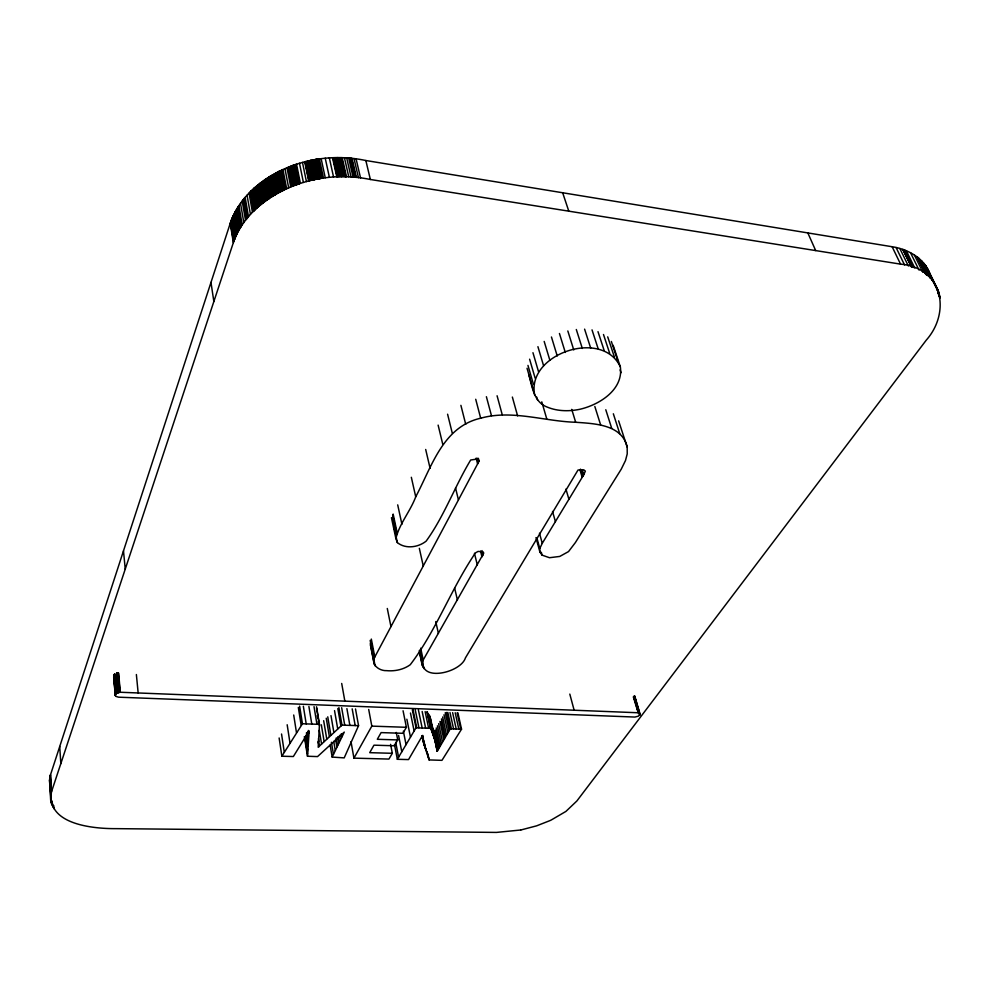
<?xml version="1.0" encoding="UTF-8"?>
<svg xmlns="http://www.w3.org/2000/svg" width="990" height="990" viewBox="0 0 990 990"><rect width="100%" height="100%" fill="white"/><g stroke="black" fill="none" stroke-linecap="round" stroke-linejoin="round"><path stroke-width="1.49" d="M316.528 706.761L319.461 724.346L318.198 747.24L341.971 725.113L358.553 725.67L355.509 708.964M534.749 395.344C525.826 353.838 602.514 328.098 620.359 366.931C623.576 389.936 598.876 405.096 579.311 409.402C568.631 411.506 557.271 411.296 547.124 407.051C533.82 402.126 532.249 386.805 528.87 375.012M358.553 725.67L344.198 757.882L332.17 757.078L344.272 732.093L317.53 756.595L307.494 756.249L309.165 730.942L293.349 756.533L281.865 756.224L279.131 737.971M520.777 829.991L496.436 832.417L115.855 828.642C93.58 828.754 45.973 824.682 51.517 791.74L233.343 242.674C238.144 228.282 247.673 215.771 259.182 206.031L255.729 186.813C244.307 196.577 234.902 209.088 230.2 223.455L50.527 774.725L49.525 780.046L49.871 784.649M640.109 714.248L637.993 712.751L120.322 692.258L116.82 693.037L115.174 695.029L116.04 696.428L118.552 697.183L634.924 717.057L638.327 716.166L640.109 714.248L634.763 696.119M618.626 420.849L627.19 447.109L627.227 453.915L625.494 460.523L621.25 469.173L575.376 542.582L568.52 551.591L559.771 556.429L549.5 557.716L542.087 555.143L539.909 552.049L539.773 548.51L542.26 543.337L583.754 474.73L585.35 471.141L583.716 469.792L578.024 470.003L465.424 657.904C460.734 672.878 418.844 682.555 423.2 659.996L483.751 553.113L483.108 551.875L478.083 551.418L475.064 553.101L473.269 556.17C450.363 590.894 435.476 631.719 410.256 664.723C403.475 669.636 394.8 671.43 386.533 670.651C379.331 670.985 370.532 664.711 374.802 656.976L479.073 461.154L478.331 458.271M479.073 461.154L478.405 459.855L475.806 459.261L470.671 460.004C454.794 486.3 444.151 516.347 426.133 541.146C418.238 547.458 405.516 549.289 397.337 542.582L395.876 538.523C399.453 523.611 410.429 511.149 415.726 496.807C431.702 466.81 442.852 426.777 480.682 418.213C511.867 409.439 544.154 421.344 575.673 422.26C594.198 423.633 622.128 424.351 627.19 447.109M427.334 711.897L430.786 728.355L435.6 742.351L437.283 751.237L450.289 728.801L446.713 712.416M390.592 744.369L392.325 753.303L388.946 759.07L353.937 758.142L371.819 726.128L368.701 709.459M396.272 732.439L397.745 739.926L394.329 745.779L373.973 745.173L369.703 752.672L392.325 753.303M403.066 710.758L406.395 727.304L402.881 733.305L381.113 732.6L377.301 739.295L397.745 739.926M457.9 712.837L461.538 729.185L441.961 760.345L429.115 759.924L422.012 736.399L408.548 759.59L397.337 759.293L416.035 727.786L412.347 709.78M240.805 226.958L237.749 207.43M281.865 756.224L302.445 723.764L319.461 724.346M256.051 186.541L259.182 206.031M930.625 276.272C926.071 259.182 908.672 249.257 892.139 246.733L365.842 160.516C327.95 152.398 286.098 161.333 256.224 186.405L259.516 205.759M259.677 205.623C289.946 180.489 332.096 171.505 370.359 179.487L900.554 264.132C943.198 267.944 950.808 312.444 926.281 340.127L576.873 800.984L565.896 811.429L550.923 820.19M550.329 820.462L536.605 825.846L521.111 829.917M117.216 692.851L115.719 675.069M117.662 692.691L116.313 674.858M118.577 692.431L116.993 673.188L118.454 692.468M416.035 727.786L430.786 728.355M371.819 726.128L406.395 727.304M450.289 728.801L461.538 729.185M638.649 712.837L633.922 696.923M927.667 268.946L938.149 290.392M925.786 265.852L938.644 291.803M925.539 265.53L939.04 293.102M931.281 277.596L939.139 293.461M923.818 263.278L932.357 280.529M936.812 289.278L939.423 294.575M937.716 291.716L939.683 295.688M937.926 292.743L939.881 296.715M937.938 292.842L940.005 297.446M938.78 295.354L940.092 298.002M921.492 260.704L930.031 277.98M918.881 258.303L927.42 275.591M918.176 257.709L926.702 275.01M917.656 257.276L926.454 274.787M917.334 257.041L926.021 274.44M917.186 256.93L925.724 274.218M914.327 254.925L922.853 272.238M910.515 252.722L919.017 270.047M906.333 250.779L914.822 268.117M904.897 250.198L913.374 267.548M904.13 249.913L912.619 267.263M903.363 249.629L911.84 266.991M903.078 249.542L911.555 266.892M902.744 249.431L911.382 266.842M899.848 248.515L908.3 265.889M896.086 247.537L904.526 264.924M892.139 246.733L900.554 264.132M807.828 232.922L815.698 250.581M562.667 192.753L568.792 211.167M613.169 345.312L620.359 366.931M611.35 341.463L618.057 361.684M620.087 369.852L621.039 372.735M607.712 336.86L614.419 357.118M603.492 334.509L609.692 353.343M597.997 331.662L604.172 350.522M592.02 329.88L598.158 348.765M613.342 413.783L619.74 433.645M584.595 329.138L590.671 348.047M605.781 409.736L611.684 428.225M576.304 329.497L582.318 348.43M594.829 406.482L600.67 425.032M567.827 330.969L573.755 349.928M559.437 333.494L565.302 352.452M551.455 336.996L557.234 355.967M571.75 409.365L575.673 422.26M544.178 341.414L549.896 360.385M582.429 470.312L583.754 474.73M581.439 469.767L583.197 475.646M580.499 469.136L582.702 476.475M579.991 469.965L582.194 477.304M537.917 346.673L543.56 365.644M634.466 695.859L639.998 714.632M634.318 695.772L639.837 714.904M634.355 697.034L639.738 715.052M532.954 352.7L538.523 371.671M634.12 696.972L638.909 712.899M633.761 696.898L638.426 712.788M633.315 696.849L638.216 712.763M529.601 359.197L535.132 378.155M541.79 401.853L546.827 419.141M565.933 489.06L568.916 499.294M527.955 365.409L533.449 384.33M536.716 397.089L537.558 399.985M527.039 368.28L533.35 390.097M552.531 511.446L555.415 521.631M512.362 397.064L517.609 415.899M539.476 533.202L542.26 543.337M541.295 552.259L542.087 555.143M537.013 538.387L539.773 548.51M535.974 537.595L539.909 552.049M497.079 395.765L502.215 414.649M569.807 694.089L574.138 710.214M486.387 396.705L491.448 415.614M422.309 736.412L423.794 743.898M475.72 399.279L480.682 418.213M477.217 458.234L478.318 462.553M476.128 458.147L477.601 463.914M460.894 405.343L465.721 424.289M481.994 550.601L483.071 554.982M447.591 414.216L452.282 433.175M481.462 551.579L482.538 555.947M480.546 551.083L481.982 556.912M474.495 553.422L477.341 565.067M455.536 487.959L458.432 499.888M438.125 425.118L442.703 444.04M365.842 160.516L370.359 179.487M425.688 449.472L430.093 468.307M356.103 158.932L360.533 177.94M454.633 588.048L457.43 600.076M354.036 158.647L358.442 177.668M351.957 158.4L356.351 177.42M351.524 158.351L355.917 177.371M350.72 158.264L355.101 177.284M349.705 158.165L354.074 177.185M348.678 158.066L353.046 177.099M346.698 157.905L351.042 176.938M344.446 157.769L348.765 176.802M342.181 157.67L346.5 176.715M341.488 157.645L345.795 176.69M341.241 157.633L345.535 176.678M340.981 157.62L345.275 176.666M339.991 157.596L344.285 176.653M411.333 477.279L415.726 496.807M338.79 157.583L343.072 176.641M337.59 157.583L341.847 176.641M337.318 157.583L341.575 176.641M336.414 157.596L340.671 176.653M335.239 157.62L339.483 176.678M334.063 157.657L338.295 176.715M457.132 712.812L460.758 729.16M333.457 157.67L337.689 176.74M333.011 157.682L337.243 176.752M435.761 621.559L438.409 633.476M419.339 548.324L423.237 565.933M332.467 157.695L336.798 176.764M455.19 712.738L458.815 729.086M452.628 712.639L456.229 728.999M329.336 157.868L333.531 176.938M449.992 712.54L453.581 728.912M447.839 712.454L451.415 728.838M446.428 712.788L450.005 729.172M325.227 158.202L329.385 177.284M445.24 712.726L449.126 730.583M443.99 714.768L447.864 732.625M397.708 504.875L401.915 524.279M442.641 716.995L446.49 734.827M321.131 158.66L325.252 177.767M441.466 718.913L445.314 736.746M441.07 721.586L444.584 737.921M319.374 158.907L323.47 178.002M439.956 721.413L443.78 739.221M318.359 159.044L322.443 178.151M438.632 723.653L442.443 741.448M393.154 514.07L397.287 533.437M317.344 159.192L321.428 178.299M317.097 159.242L321.168 178.349M316.85 159.279L320.921 178.386M392.683 514.973L396.817 534.34M316.515 159.328L320.587 178.435M420.688 648.165L423.2 659.996M437.407 725.818L441.193 743.601M392.609 517.374L396.408 535.244M316.181 159.378L320.253 178.497M315.872 159.44L319.931 178.547M394.181 527.72L395.443 533.672M396.074 536.642L397.337 542.582M315.562 159.489L319.621 178.596M419.921 650.059L422.433 661.877M422.928 664.191L423.868 668.609M436.256 727.935L440.03 745.693M391.446 517.696L395.876 538.523M315.241 159.538L319.312 178.646M419.29 650.504L422.866 667.161M419.475 652.348L422.285 665.614M314.746 159.625L318.805 178.745M435.204 729.989L438.966 747.747M314.189 159.737L318.236 178.856M313.62 159.848L317.666 178.967M313.471 159.885L317.518 178.992M433.917 730.533L437.976 749.752M312.791 160.009L316.825 179.128M431.974 724.841L436.417 745.903M430.588 718.604L437.283 751.237M429.759 715.968L437.209 751.237M429.437 715.621L434.14 737.934M428.818 714.434L433.212 735.298M311.875 160.182L315.897 179.301M428.447 714.508L432.209 732.427M427.878 713.468L431.331 729.902M426.987 711.662L430.452 728.12M310.947 160.368L314.969 179.487M310.699 160.429L314.709 179.549M310.365 160.491L314.375 179.623M309.907 160.603L313.917 179.722M425.156 711.6L428.596 728.058M309.449 160.702L313.446 179.833M308.422 160.937L312.419 180.056M422.161 711.488L425.589 727.959M307.185 161.222L311.169 180.341M305.96 161.519L309.92 180.65M305.613 161.605L309.573 180.737M305.378 161.655L309.338 180.799M427.903 754.034L429.115 759.924M305.056 161.741L309.016 180.885M427.68 753.959L428.596 758.377M418.399 709.855L422.124 727.836M304.722 161.828L308.682 180.972M426.814 751.422L427.729 755.853M425.824 748.502L426.739 752.945M422.767 735.422L423.374 738.391M423.992 741.349L425.824 750.247M422.73 736.498L425.18 748.366M422.421 735.582L424.883 747.45M422.482 736.795L424.326 745.705M421.963 735.681L423.299 742.042M415.218 709.731L418.918 727.737M302.482 162.434L306.417 181.578M413.016 709.644L416.703 727.662M299.487 163.301L303.398 182.445M410.466 713.01L414.117 731.004M387.288 608.479L390.951 626.559M296.53 164.229L300.403 183.385M295.663 164.513L299.537 183.67M295.416 164.6L299.289 183.756M295.082 164.711L298.943 183.868M406.853 719.21L410.479 737.154M294.735 164.823L298.596 183.979M294.253 164.983L298.114 184.14M293.733 165.181L297.582 184.338M293.201 165.367L297.05 184.536M293.04 165.429L296.889 184.585M292.669 165.565L296.505 184.722M292.137 165.763L295.961 184.92M291.604 165.961L295.428 185.118M291.431 166.023L295.255 185.179M290.726 166.283L294.55 185.452M403.375 731.189L406.049 744.604M289.711 166.679L293.523 185.848M288.696 167.087L292.496 186.256M288.387 167.211L292.174 186.38M286.976 167.793L290.763 186.962M398.574 735.422L401.792 751.781M284.934 168.659L288.696 187.84M395.703 742.327L398.599 757.177M282.917 169.562L286.654 188.744M394.453 744.468L397.337 759.293M281.581 170.181L285.306 189.362M280.566 170.664L284.279 189.845M371.324 639.057L374.802 656.976M370.805 640.481L374.257 658.387M279.551 171.159L283.251 190.34M370.173 640.406L373.923 659.798M374.22 661.332L375.086 665.8M370.31 643.413L373.762 661.295M279.118 171.369L282.818 190.563M370.409 644.948L374.22 664.216M278.97 171.456L282.67 190.637M278.809 171.53L282.509 190.724M278.351 171.765L282.039 190.959M277.745 172.087L281.432 191.28M277.138 172.409L280.826 191.602M276.445 172.78L280.121 191.961M275.703 173.163L279.366 192.357M274.96 173.572L278.611 192.765M274.713 173.708L278.363 192.901M274.044 174.079L277.683 193.273M273.03 174.648L276.668 193.854M272.027 175.242L275.653 194.436M271.483 175.564L275.096 194.758M271.161 175.75L274.787 194.943M270.852 175.935L274.465 195.129M270.74 175.997L274.354 195.203M270.418 176.195L274.032 195.389M269.936 176.492L273.537 195.686M269.441 176.789L273.042 195.983M269.268 176.888L272.869 196.094M269.107 177L272.696 196.206M268.995 177.074L272.596 196.268M268.216 177.556L271.805 196.763M267.065 178.299L270.641 197.505M265.926 179.054L269.49 198.26M265.419 179.4L268.971 198.606M265.271 179.487L268.835 198.693M265.134 179.586L268.686 198.792M264.726 179.858L268.278 199.077M264.181 180.254L267.721 199.46M263.637 180.65L267.176 199.869M262.672 181.343L266.199 200.562M261.471 182.222L264.986 201.44M260.283 183.125L263.786 202.331M259.801 183.496L263.303 202.703M259.689 183.583L263.179 202.802M259.182 183.979L262.672 203.197M258.402 184.598L261.88 203.816M257.635 185.217L261.113 204.435M352.18 708.84L355.2 725.559M257.078 185.674L260.543 204.893M256.645 186.033L260.11 205.264M255.21 187.258L258.65 206.477M254.69 187.704L258.13 206.922M254.48 187.877L257.808 207.207M254.183 188.162L257.61 207.38M253.985 188.335L257.425 207.554M346.896 708.63L349.878 725.385M341.699 683.459L344.854 701.143M253.353 188.904L256.781 208.135M351.005 741.671L353.937 758.142M252.438 189.758L255.853 208.977M251.522 190.612L254.925 209.843M254.529 210.227L251.126 190.996L254.418 210.326M250.854 191.256L254.257 210.486M250.619 191.503L254.009 210.734M250.371 191.751L253.774 210.981M341.661 707.714L344.755 725.2M249.072 193.075L252.45 212.306M338.902 707.602L341.971 725.113M337.813 708.531L340.882 726.029M247.067 195.216L250.433 214.434M341.216 733.875L341.748 736.907M339.459 735.36L340.251 739.901M334.533 710.61L337.714 728.9M245.149 197.394L248.49 216.624M337.813 736.684L338.865 742.735M244.369 198.322L247.698 217.553M244.258 198.458L247.574 217.689M244.06 198.681L247.376 217.911M243.862 198.903L247.191 218.134M243.664 199.138L246.993 218.369M243.478 199.398L246.795 218.629M336.291 737.835L337.602 745.396M243.28 199.658L246.597 218.889M335.585 739.357L336.885 746.918M330.982 715.621L333.865 732.365M242.204 201.044L245.508 220.275M333.717 741.362L335.264 750.42M240.521 203.321L243.8 222.552M327.752 716.834L330.858 735.087M331.403 742.265L333.457 754.318M326.255 718.22L329.348 736.461M238.924 205.635L242.191 224.866M330.128 745.037L332.17 757.078M238.157 206.823L241.412 226.054M237.947 207.133L241.201 226.363M237.563 207.727L240.743 227.056M323.668 720.695L326.75 738.936M237.018 208.63L240.248 227.861M236.214 210.004L239.444 229.235M235.434 211.377L238.664 230.608M321.329 724.791L324.126 741.498M235.1 211.996L238.318 231.227M234.791 212.603L237.996 231.833M234.222 213.716L237.427 232.935M316.54 707.937L319.473 725.521M317.258 715.473L317.753 718.394M318.236 721.314L318.718 724.247M233.677 214.818L236.882 234.048M319.3 730.41L321.577 744.072M233.442 215.325L236.573 234.692M233.256 215.709L236.462 234.939M233.145 215.956L236.288 235.298M232.996 216.29L236.189 235.509M232.811 216.686L236.004 235.905M314.028 706.662L316.949 724.259M232.638 217.082L235.818 236.301M232.44 217.528L235.62 236.758M318.495 738.602L318.99 741.634M232.229 218.035L235.41 237.254M232.031 218.53L235.212 237.761M318.396 742.042L319.139 746.584M231.858 218.963L235.038 238.182M318.161 741.201L318.669 744.232M231.71 219.335L234.878 238.553M231.561 219.706L234.729 238.924M231.487 219.879L234.655 239.097M231.264 220.461L234.432 239.679M230.843 221.587L234.011 240.805M230.447 222.713L233.603 241.931M230.249 223.307L233.343 242.674M308.905 706.464L311.788 724.086M308.311 730.422L308.781 733.343M307.655 731.697L308.385 736.275M303.348 706.254L306.207 723.888M307.11 733.07L308.088 739.171M306.43 732.798L307.902 741.943M306.356 734.84L307.828 743.973M306.046 735.62L307.766 746.262M305.464 736.486L307.655 750.148M305.997 742.785L306.479 745.817M306.962 748.836L307.445 751.868M304.883 737.34L307.556 754.009M299.624 706.118L302.445 723.764M304.338 736.585L307.494 756.249M298.324 707.429L301.133 725.064M293.708 715.015L296.468 732.612M287.174 724.754L289.996 743.082M281.544 734.011L284.303 752.289M210.981 282.422L213.852 301.542M136.373 674.524L138.155 692.963M123.49 550.861L125.247 569.114M118.614 673.039L120.322 692.258M118.317 673.052L120.025 692.27M118.02 673.052L119.741 692.282M117.859 673.064L119.58 692.295M117.773 673.076L119.382 692.319M117.34 673.126L119.233 692.332M116.61 673.274L118.317 692.493M116.461 673.311L118.008 692.567M116.09 674.945L117.538 692.728M115.842 675.032L117.414 692.777M115.496 675.168L117.055 692.913M115.261 675.291L116.82 693.037M116.474 693.223L114.791 674.004L116.325 693.334M114.456 674.24L116.139 693.458M114.296 674.363L115.904 693.656M114.271 675.972L115.682 693.891M113.776 674.945L115.459 694.163M113.689 675.093L115.36 695.723M113.677 676.9L115.323 695.661M59.722 746.51L60.823 763.649M53.782 805.662L53.967 808.719M52.891 804.214L53.064 807.271M50.527 774.725L51.517 791.777M50.416 775.12L51.257 792.619M51.913 800.96L52.185 805.551M50.106 776.21L51.109 793.163M51.542 801.405L51.727 804.462M50.044 776.482L51.022 796.146M51.294 800.737L51.554 803.979M49.847 777.385L50.997 797.321M49.698 778.338L51.134 802.655M49.525 780.046L50.676 800.39M118.874 692.369L117.08 673.163L118.874 692.369"/></g></svg>
